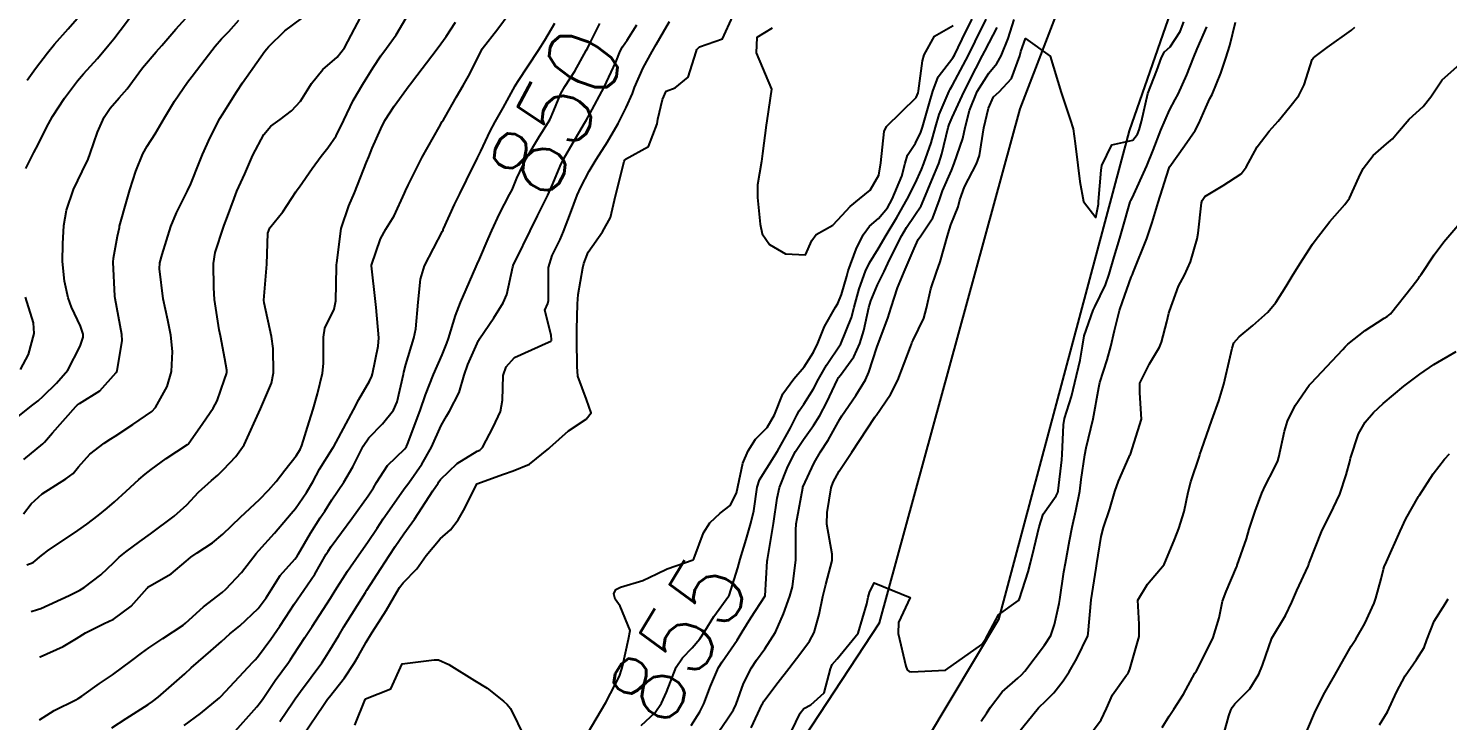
# Model space of a CAD drawing. Header units: metres. Extents: x 307586 to 320046, y 7427249 to 7434250.
# Drawn here: x 319139.6 to 319218, y 7427468.5 to 7427506.7 of the extents above; entities that cross this region are included whole.
import ezdxf
from ezdxf.enums import TextEntityAlignment as Align

# ---------------------------------------------------------------- set-up
doc = ezdxf.new("R2010")
doc.units = ezdxf.units.M
doc.header["$MEASUREMENT"] = 0
for name, color, linetype in [('Cotas', 45, 'Continuous'), ('Curvas de Nivel 1m', 11, 'Continuous'), ('Curvas de Nivel 5m', 15, 'Continuous'), ('Vias Secundárias', 230, 'Continuous')]:
    doc.layers.add(name, color=color, linetype=linetype)
doc.styles.add('Style-STANDARD', font='STANDARD.shx')

msp = doc.modelspace()

# ---------------------------------------------------------------- linework, layer by layer
at = {"layer": 'Curvas de Nivel 1m', "flags": 128}
for points, elevation in [([(319139.01, 7427485.25), (319139.762, 7427485.856), (319140.12, 7427486.14), (319140.411, 7427486.403), (319141.144, 7427487.117), (319141.765, 7427487.83), (319142.446, 7427489.158), (319142.609, 7427489.661), (319142.608, 7427489.818), (319142.457, 7427490.258), (319141.964, 7427491.323), (319141.777, 7427491.83), (319141.575, 7427492.745), (319141.471, 7427493.835), (319141.487, 7427494.809), (319141.548, 7427495.835), (319141.683, 7427496.686), (319142.075, 7427497.827), (319142.563, 7427498.81), (319142.888, 7427499.499), (319143.002, 7427499.816), (319143.408, 7427500.989), (319143.778, 7427501.808), (319144.099, 7427502.306), (319144.609, 7427502.887), (319145.039, 7427503.373), (319145.333, 7427503.793), (319145.884, 7427504.534), (319146.639, 7427505.42), (319146.953, 7427505.775), (319147.733, 7427506.687), (319148.672, 7427507.712)], 842), ([(319139.317, 7427479.893), (319139.744, 7427480.451), (319140.344, 7427480.996), (319141.664, 7427481.83), (319142.052, 7427482.13), (319142.363, 7427482.496), (319142.985, 7427483.202), (319143.773, 7427483.806), (319144.149, 7427484.038), (319144.387, 7427484.187), (319145.355, 7427484.829), (319146.401, 7427485.558), (319146.614, 7427485.777), (319147.257, 7427486.93), (319147.487, 7427487.764), (319147.538, 7427488.858), (319147.454, 7427489.765), (319147.282, 7427490.589), (319147.034, 7427491.772), (319146.834, 7427493.439), (319146.849, 7427493.775), (319146.968, 7427494.234), (319147.456, 7427495.766), (319147.768, 7427496.528), (319148.377, 7427497.753), (319148.557, 7427498.138), (319149.024, 7427499.29), (319149.207, 7427499.744), (319149.63, 7427500.692), (319150.158, 7427501.734), (319150.322, 7427502.008), (319150.604, 7427502.443), (319151.103, 7427503.236), (319151.412, 7427503.718), (319152.641, 7427505.463), (319152.748, 7427505.593), (319152.843, 7427505.698), (319153.754, 7427506.592), (319154.667, 7427507.265)], 844), ([(319139.333, 7427482.896), (319140.382, 7427483.764), (319140.428, 7427483.804), (319140.468, 7427483.849), (319140.924, 7427484.378), (319142.199, 7427485.823), (319142.301, 7427485.925), (319142.406, 7427486), (319143.526, 7427486.699), (319144.432, 7427487.71), (319144.472, 7427487.76), (319144.491, 7427487.799), (319144.769, 7427489.477), (319144.757, 7427489.797), (319144.468, 7427491.3), (319144.371, 7427491.801), (319144.356, 7427491.92), (319144.267, 7427493.802), (319144.281, 7427494.027), (319144.517, 7427495.232), (319144.611, 7427495.71), (319144.628, 7427495.799), (319145.052, 7427497.288), (319145.194, 7427497.794), (319145.516, 7427498.838), (319145.915, 7427499.787), (319146.153, 7427500.208), (319146.584, 7427500.899), (319147.103, 7427501.772), (319147.665, 7427502.706), (319148.371, 7427503.754), (319148.626, 7427504.085), (319149.35, 7427505.028), (319149.897, 7427505.737), (319150.245, 7427506.138), (319150.655, 7427506.552), (319151.206, 7427507.181)], 843), ([(319139.442, 7427498.984), (319139.888, 7427499.857), (319140.128, 7427500.304), (319140.587, 7427501.237), (319140.918, 7427501.845), (319141.584, 7427502.86), (319142.293, 7427503.825), (319142.627, 7427504.215), (319143.396, 7427505.051), (319144.038, 7427505.806), (319144.303, 7427506.148), (319144.655, 7427506.61), (319145.18, 7427507.28)], 841), ([(319139.733, 7427474.5), (319140.084, 7427474.603), (319140.271, 7427474.663), (319141.84, 7427475.388), (319142.281, 7427475.604), (319142.427, 7427475.673), (319142.67, 7427475.816), (319143.581, 7427476.52), (319144.304, 7427477.203), (319144.606, 7427477.5), (319144.973, 7427477.793), (319145.745, 7427478.36), (319146.323, 7427478.796), (319147.634, 7427479.76), (319148.339, 7427480.402), (319148.988, 7427481.102), (319149.7, 7427481.737), (319150.054, 7427482.036), (319150.362, 7427482.34), (319151.038, 7427483.055), (319151.497, 7427483.713), (319152.403, 7427485.7), (319153.007, 7427487.111), (319153.125, 7427487.693), (319153.106, 7427489.034), (319153.009, 7427489.694), (319152.608, 7427491.563), (319152.598, 7427491.699), (319152.732, 7427493.465), (319152.751, 7427493.698), (319152.809, 7427495.408), (319152.926, 7427495.696), (319153.64, 7427496.585), (319154.358, 7427497.682), (319154.435, 7427497.8), (319154.556, 7427497.966), (319155.258, 7427498.981), (319155.765, 7427499.668), (319156.127, 7427500.115), (319156.584, 7427500.79), (319157.007, 7427501.654), (319157.526, 7427502.73), (319158.062, 7427503.638), (319158.632, 7427504.561), (319159.053, 7427505.212), (319159.364, 7427505.623), (319159.902, 7427506.37), (319160.644, 7427507.61)], 846), ([(319140.193, 7427468.52), (319141.002, 7427469.036), (319142.21, 7427469.619), (319142.345, 7427469.685), (319142.542, 7427469.817), (319143.512, 7427470.515), (319144.225, 7427471.002), (319145.299, 7427471.789), (319145.831, 7427472.192), (319146.243, 7427472.485), (319147.009, 7427473.011), (319148.133, 7427473.752), (319148.264, 7427473.855), (319149.259, 7427474.754), (319150.281, 7427475.555), (319150.487, 7427475.727), (319151.352, 7427476.659), (319152.175, 7427477.702), (319152.315, 7427477.869), (319153.182, 7427478.834), (319153.896, 7427479.684), (319154.099, 7427479.918), (319154.338, 7427480.198), (319154.949, 7427481.072), (319155.298, 7427481.671), (319155.675, 7427482.355), (319156.381, 7427483.511), (319156.436, 7427483.605), (319156.47, 7427483.659), (319156.592, 7427483.864), (319157.535, 7427485.643), (319157.831, 7427486.219), (319158.427, 7427487.228), (319158.563, 7427487.496), (319158.602, 7427487.628), (319158.906, 7427489.168), (319158.942, 7427489.625), (319158.802, 7427491.294), (319158.766, 7427491.627), (319158.533, 7427493.599), (319158.536, 7427493.63), (319159.041, 7427495.101), (319159.327, 7427495.622), (319159.787, 7427496.364), (319160.36, 7427497.612), (319160.417, 7427497.749), (319160.557, 7427498.056), (319161.342, 7427499.598), (319162.268, 7427501.263), (319162.45, 7427501.582), (319162.511, 7427501.665), (319162.596, 7427501.798), (319163.24, 7427502.947), (319163.607, 7427503.57), (319163.977, 7427504.219), (319164.624, 7427505.56), (319164.643, 7427505.59), (319165.514, 7427506.697), (319166.134, 7427507.545)], 848), ([(319154.768, 7427467.671), (319155.884, 7427469.33), (319156.108, 7427469.652), (319156.214, 7427469.788), (319157.041, 7427470.825), (319157.584, 7427471.636), (319157.819, 7427472.054), (319158.251, 7427472.808), (319158.564, 7427473.321), (319158.754, 7427473.625), (319159.341, 7427474.55), (319159.958, 7427475.613), (319160.078, 7427475.82), (319160.29, 7427476.079), (319161.051, 7427476.85), (319161.551, 7427477.591), (319162.322, 7427478.506), (319162.895, 7427479.007), (319163.333, 7427479.57), (319163.696, 7427480.209), (319164.353, 7427481.56), (319165.825, 7427482.081), (319166.364, 7427482.272), (319167.261, 7427482.635), (319168.341, 7427483.511), (319168.383, 7427483.554), (319169.415, 7427484.478), (319170.399, 7427485.133), (319170.666, 7427485.486), (319170.414, 7427486.209), (319169.927, 7427487.495), (319169.889, 7427488.044), (319169.88, 7427489.496), (319169.875, 7427490.08), (319169.917, 7427491.496), (319169.954, 7427492.022), (319170.208, 7427493.493), (319170.274, 7427493.724), (319170.512, 7427494.354), (319171.304, 7427495.478), (319171.74, 7427496.267), (319172.006, 7427497.468), (319172.486, 7427499.375), (319172.529, 7427499.461), (319172.574, 7427499.502), (319173.837, 7427500.195), (319174.313, 7427501.443), (319174.35, 7427501.698), (319174.617, 7427502.8), (319174.814, 7427503.245), (319175.307, 7427503.433), (319176.028, 7427504.027), (319176.469, 7427505.422), (319176.512, 7427505.555), (319176.647, 7427505.708), (319177.916, 7427506.139), (319178.49, 7427507.393)], 853), ([(319170.469, 7427467.759), (319171.473, 7427469.471), (319172.228, 7427470.923), (319172.368, 7427471.322), (319172.395, 7427471.458), (319172.741, 7427472.97), (319172.825, 7427473.454), (319172.276, 7427474.8), (319171.996, 7427475.18), (319171.916, 7427475.466), (319172.033, 7427475.717), (319172.289, 7427475.835), (319173.528, 7427476.214), (319174.3, 7427476.583), (319174.873, 7427476.863), (319176.312, 7427477.361), (319176.333, 7427477.389), (319176.341, 7427477.41), (319176.881, 7427478.851), (319177.218, 7427479.401), (319177.798, 7427479.938), (319178.347, 7427480.361), (319178.704, 7427481.04), (319178.772, 7427481.386), (319179.056, 7427482.704), (319179.339, 7427483.38), (319179.748, 7427484.018), (319180.396, 7427484.671), (319180.789, 7427485.364), (319181.257, 7427486.521), (319181.863, 7427487.349), (319182.44, 7427488.019), (319182.957, 7427488.825), (319183.192, 7427489.333), (319183.551, 7427490.245), (319184.167, 7427491.323), (319184.287, 7427491.52), (319184.49, 7427492.025), (319184.789, 7427493.029), (319184.87, 7427493.316), (319185.308, 7427494.519), (319185.693, 7427495.308), (319186.041, 7427495.794), (319186.537, 7427496.215), (319187.032, 7427496.806), (319187.302, 7427497.289), (319187.835, 7427498.55), (319188.008, 7427499.278), (319188.137, 7427499.72), (319188.589, 7427500.373), (319188.883, 7427500.983), (319188.963, 7427501.266), (319189.332, 7427502.547), (319189.539, 7427503.261), (319189.836, 7427504.053), (319190.641, 7427505.1), (319190.74, 7427505.249), (319191.359, 7427506.543), (319191.722, 7427507.234)], 854), ([(319177.718, 7427467.875), (319178.205, 7427468.576), (319178.526, 7427469.071), (319178.671, 7427469.385), (319179.092, 7427470.513), (319179.531, 7427471.377), (319179.806, 7427471.816), (319180.254, 7427472.441), (319180.843, 7427473.361), (319181.294, 7427474.376), (319181.645, 7427475.35), (319181.784, 7427475.854), (319181.972, 7427477.345), (319181.971, 7427478.987), (319181.995, 7427479.345), (319182.045, 7427479.637), (319182.354, 7427481.34), (319182.363, 7427481.369), (319182.989, 7427482.722), (319183.344, 7427483.33), (319183.756, 7427483.96), (319184.401, 7427485.127), (319184.519, 7427485.319), (319185.289, 7427486.442), (319185.817, 7427487.306), (319186.016, 7427487.726), (319186.451, 7427489.079), (319186.521, 7427489.299), (319187.053, 7427490.713), (319187.242, 7427491.289), (319187.597, 7427492.387), (319187.959, 7427493.278), (319188.516, 7427494.563), (319188.738, 7427495.051), (319188.886, 7427495.266), (319189.544, 7427496.254), (319189.913, 7427497.256), (319190.074, 7427497.739), (319190.569, 7427498.877), (319190.728, 7427499.248), (319191.201, 7427500.634), (319191.331, 7427501.239), (319191.562, 7427502.186), (319191.99, 7427503.229), (319192.633, 7427504.254), (319193.073, 7427504.781), (319193.321, 7427505.213), (319193.707, 7427506.16), (319194.039, 7427507.206)], 857), ([(319140.213, 7427471.98), (319140.235, 7427471.987), (319141.513, 7427472.562), (319142.251, 7427473.004), (319142.749, 7427473.321), (319143.701, 7427473.806), (319144.089, 7427473.978), (319144.266, 7427474.065), (319145.272, 7427474.791), (319146.145, 7427475.781), (319146.208, 7427475.857), (319146.285, 7427475.906), (319147.482, 7427476.575), (319148.306, 7427477.273), (319148.553, 7427477.504), (319148.907, 7427477.744), (319149.763, 7427478.291), (319150.323, 7427478.771), (319151.303, 7427479.715), (319152.343, 7427480.689), (319152.847, 7427481.196), (319153.268, 7427481.691), (319153.743, 7427482.306), (319154.374, 7427483.097), (319154.602, 7427483.455), (319154.693, 7427483.677), (319155.09, 7427484.979), (319155.31, 7427485.671), (319155.562, 7427486.522), (319155.839, 7427487.666), (319155.892, 7427488.212), (319155.885, 7427489.666), (319155.96, 7427490.163), (319156.468, 7427491.207), (319156.562, 7427491.659), (319156.608, 7427493.552), (319156.608, 7427493.658), (319156.618, 7427493.772), (319156.864, 7427495.655), (319157.278, 7427496.913), (319157.604, 7427497.644), (319158.265, 7427499.329), (319158.384, 7427499.633), (319158.578, 7427500.094), (319159.049, 7427501.165), (319159.274, 7427501.623), (319159.795, 7427502.428), (319160.622, 7427503.568), (319160.641, 7427503.592), (319160.655, 7427503.61), (319160.741, 7427503.725), (319162.165, 7427505.587), (319162.367, 7427505.864), (319162.653, 7427506.271), (319163.18, 7427507.06)], 847), ([(319144.196, 7427468.078), (319144.991, 7427468.579), (319146.209, 7427469.368), (319146.451, 7427469.527), (319146.762, 7427469.765), (319148.226, 7427471.047), (319148.587, 7427471.389), (319148.977, 7427471.743), (319149.66, 7427472.318), (319150.249, 7427472.835), (319150.72, 7427473.259), (319151.257, 7427473.715), (319152.273, 7427474.672), (319152.728, 7427475.246), (319152.991, 7427475.693), (319153.501, 7427476.482), (319154.309, 7427477.396), (319154.438, 7427477.552), (319154.511, 7427477.678), (319155.163, 7427478.833), (319155.705, 7427479.666), (319155.953, 7427480.047), (319156.343, 7427480.665), (319157.003, 7427481.65), (319157.509, 7427482.5), (319158.071, 7427483.635), (319158.388, 7427484.098), (319159.149, 7427484.869), (319159.746, 7427485.617), (319159.948, 7427486.077), (319160.299, 7427487.611), (319160.321, 7427487.724), (319160.438, 7427488.142), (319160.868, 7427489.604), (319160.981, 7427490.125), (319161.111, 7427491.6), (319161.236, 7427492.855), (319161.466, 7427493.596), (319162.455, 7427495.514), (319162.492, 7427495.58), (319162.502, 7427495.602), (319162.524, 7427495.648), (319163.13, 7427496.988), (319163.408, 7427497.571), (319163.785, 7427498.343), (319164.389, 7427499.562), (319164.452, 7427499.684), (319164.577, 7427499.946), (319165.092, 7427501.051), (319165.362, 7427501.552), (319165.814, 7427502.339), (319166.473, 7427503.542), (319166.529, 7427503.636), (319166.625, 7427503.795), (319167.755, 7427505.523), (319168.103, 7427506.067), (319168.666, 7427507.017)], 849), ([(319150.865, 7427467.72), (319152.208, 7427469.222), (319152.413, 7427469.495), (319152.548, 7427469.697), (319153.224, 7427470.689), (319153.948, 7427471.683), (319154.069, 7427471.848), (319154.239, 7427472.105), (319154.864, 7427473.06), (319155.259, 7427473.665), (319156.279, 7427475.244), (319156.536, 7427475.656), (319157.211, 7427476.735), (319157.834, 7427477.637), (319158.32, 7427478.32), (319158.849, 7427479.103), (319159.19, 7427479.621), (319159.654, 7427480.303), (319160.35, 7427481.28), (319160.592, 7427481.606), (319161.325, 7427482.64), (319161.85, 7427483.588), (319162.395, 7427484.769), (319162.677, 7427485.3), (319162.854, 7427485.575), (319163.382, 7427486.607), (319163.663, 7427487.568), (319163.85, 7427488.155), (319164.452, 7427489.475), (319164.482, 7427489.53), (319164.502, 7427489.56), (319165.287, 7427490.73), (319165.813, 7427491.547), (319166.004, 7427492.021), (319166.337, 7427493.542), (319166.379, 7427493.666), (319166.507, 7427493.923), (319167.293, 7427495.528), (319167.701, 7427496.357), (319168.281, 7427497.514), (319168.559, 7427498.139), (319168.96, 7427499.115), (319169.146, 7427499.504), (319169.668, 7427500.414), (319170.298, 7427501.493), (319170.41, 7427501.678), (319170.601, 7427502.005), (319171.383, 7427503.479), (319172.025, 7427504.858), (319172.281, 7427505.465), (319172.407, 7427505.703), (319172.652, 7427506.065), (319173.197, 7427506.923)], 851), ([(319153.474, 7427468.414), (319154.211, 7427469.515), (319154.324, 7427469.678), (319154.614, 7427470.071), (319155.786, 7427471.657), (319155.967, 7427471.924), (319156.244, 7427472.356), (319156.73, 7427473.171), (319157.008, 7427473.643), (319158.199, 7427475.548), (319158.25, 7427475.63), (319158.263, 7427475.651), (319158.284, 7427475.682), (319159.056, 7427476.868), (319159.532, 7427477.618), (319159.837, 7427478.095), (319160.325, 7427478.786), (319160.908, 7427479.601), (319161.933, 7427481.17), (319162.212, 7427481.582), (319162.266, 7427481.669), (319162.356, 7427481.789), (319163.265, 7427482.676), (319164.38, 7427483.35), (319164.52, 7427483.42), (319164.671, 7427483.557), (319165.254, 7427484.692), (319165.658, 7427485.547), (319165.773, 7427486.186), (319165.806, 7427487.546), (319165.971, 7427488.011), (319166.443, 7427488.531), (319168.315, 7427489.375), (319168.452, 7427489.435), (319168.479, 7427489.483), (319168.481, 7427489.51), (319168.456, 7427489.769), (319168.112, 7427491.158), (319168.271, 7427491.513), (319168.31, 7427491.677), (319168.311, 7427493.513), (319168.51, 7427494.169), (319168.967, 7427495.057), (319169.149, 7427495.504), (319169.529, 7427496.509), (319169.901, 7427497.497), (319170.098, 7427497.954), (319170.566, 7427498.827), (319170.955, 7427499.484), (319171.573, 7427500.46), (319172.169, 7427501.466), (319172.612, 7427502.349), (319172.946, 7427503.131), (319173.07, 7427503.456), (319173.549, 7427504.536), (319174.045, 7427505.446), (319174.259, 7427505.834), (319174.659, 7427506.54), (319175.004, 7427507.101)], 852), ([(319176.201, 7427468.201), (319176.667, 7427468.947), (319176.893, 7427469.403), (319177.254, 7427470.368), (319177.703, 7427471.395), (319177.911, 7427471.72), (319178.245, 7427472.189), (319178.727, 7427472.917), (319179.017, 7427473.382), (319179.497, 7427474.152), (319180.283, 7427475.37), (319180.401, 7427477.28), (319180.406, 7427477.369), (319180.42, 7427477.474), (319180.746, 7427479.364), (319180.949, 7427480.766), (319181.081, 7427481.359), (319181.534, 7427482.512), (319181.962, 7427483.346), (319182.39, 7427484.01), (319182.952, 7427484.78), (319183.297, 7427485.331), (319183.682, 7427486.06), (319184.279, 7427487.322), (319184.332, 7427487.423), (319184.435, 7427487.561), (319185.183, 7427488.576), (319185.516, 7427489.309), (319185.737, 7427490.034), (319186.016, 7427491.305), (319186.121, 7427491.67), (319186.495, 7427492.545), (319186.849, 7427493.295), (319187.143, 7427493.924), (319187.836, 7427495.28), (319188.089, 7427495.717), (319188.54, 7427496.399), (319188.889, 7427496.925), (319189.049, 7427497.265), (319189.485, 7427498.339), (319189.871, 7427499.257), (319190.046, 7427499.79), (319190.393, 7427501.252), (319190.444, 7427501.413), (319190.608, 7427501.803), (319191.27, 7427503.24), (319191.914, 7427504.509), (319192.289, 7427505.225), (319192.407, 7427505.464), (319192.654, 7427505.927), (319193.104, 7427506.778)], 856), ([(319179.512, 7427468.065), (319180.12, 7427469.371), (319180.15, 7427469.434), (319180.216, 7427469.547), (319181.001, 7427470.589), (319181.591, 7427471.35), (319182.252, 7427472.209), (319182.726, 7427472.868), (319182.979, 7427473.333), (319183.273, 7427474.33), (319183.469, 7427475.328), (319183.633, 7427475.987), (319183.979, 7427477.323), (319183.977, 7427477.662), (319183.688, 7427479.326), (319183.704, 7427479.964), (319183.93, 7427481.324), (319184.039, 7427481.651), (319184.372, 7427482.256), (319185.067, 7427483.31), (319186.343, 7427485.242), (319186.384, 7427485.3), (319186.403, 7427485.329), (319187.21, 7427486.499), (319187.612, 7427487.282), (319188.303, 7427489.124), (319188.359, 7427489.271), (319188.387, 7427489.338), (319188.456, 7427489.491), (319189.038, 7427490.701), (319189.2, 7427491.263), (319189.427, 7427492.328), (319189.74, 7427493.258), (319189.947, 7427493.817), (319190.354, 7427495.252), (319190.388, 7427495.388), (319190.532, 7427495.859), (319190.938, 7427496.853), (319191.03, 7427497.243), (319191.286, 7427497.964), (319191.95, 7427499.229), (319192.113, 7427499.694), (319192.367, 7427501.224), (319192.614, 7427502.31), (319192.895, 7427502.943), (319193.199, 7427503.214), (319193.881, 7427503.956), (319194.349, 7427505.203), (319194.401, 7427505.448), (319194.657, 7427506.158), (319196.024, 7427505.186), (319196.623, 7427503.18), (319197.119, 7427501.683), (319197.289, 7427501.17), (319197.402, 7427500.357), (319197.558, 7427499.165), (319197.668, 7427498.268), (319197.87, 7427497.16), (319198.54, 7427496.28), (319198.684, 7427497.016), (319198.694, 7427497.149), (319198.835, 7427498.883), (319198.871, 7427499.147), (319199.437, 7427500.295), (319200.594, 7427500.549), (319200.844, 7427500.882), (319200.938, 7427501.125), (319201.07, 7427501.585), (319201.422, 7427503.118), (319201.918, 7427504.393), (319202.164, 7427505.107), (319202.334, 7427505.418), (319202.652, 7427505.706), (319203.209, 7427506.55), (319203.402, 7427507.093)], 858), ([(319180.663, 7427506.728), (319179.822, 7427506.212), (319179.789, 7427505.379), (319180.623, 7427503.37), (319180.372, 7427501.606), (319180.344, 7427501.373), (319180.137, 7427499.817), (319180.07, 7427499.375), (319179.863, 7427498.074), (319179.851, 7427497.377), (319179.996, 7427495.91), (319180.123, 7427495.374), (319180.517, 7427494.78), (319181.41, 7427494.255), (319182.512, 7427494.207), (319182.859, 7427494.997), (319183.092, 7427495.334), (319184.016, 7427495.84), (319184.539, 7427496.409), (319184.98, 7427496.882), (319185.484, 7427497.311), (319186.075, 7427497.788), (319186.566, 7427498.619), (319186.673, 7427499.298), (319186.863, 7427501.032), (319186.987, 7427501.294), (319188.619, 7427502.91), (319188.728, 7427503.163), (319188.75, 7427503.269), (319188.977, 7427504.929), (319189.057, 7427505.266), (319189.632, 7427506.287), (319190.667, 7427506.885)], 853), ([(319181.485, 7427467.351), (319182.208, 7427468.882), (319182.414, 7427469.135), (319182.808, 7427469.334), (319183.537, 7427470.013), (319183.891, 7427471.324), (319183.99, 7427471.578), (319184.249, 7427471.891), (319185.421, 7427473.303), (319185.899, 7427474.915), (319185.973, 7427475.295), (319186.04, 7427475.54), (319186.295, 7427476.08), (319188.283, 7427475.27), (319187.654, 7427473.891), (319187.632, 7427473.276), (319188.045, 7427471.472), (319188.128, 7427471.271), (319188.242, 7427471.183), (319188.344, 7427471.167), (319190.243, 7427471.25), (319192.257, 7427472.67), (319192.472, 7427473.006), (319192.573, 7427473.217), (319193.175, 7427474.31), (319194.282, 7427475.102), (319194.334, 7427475.199), (319194.805, 7427476.693), (319194.938, 7427477.191), (319195.148, 7427478.014), (319195.406, 7427479.184), (319195.64, 7427479.884), (319196.359, 7427480.891), (319196.45, 7427481.08), (319196.467, 7427481.169), (319196.661, 7427482.887), (319196.68, 7427483.167), (319196.75, 7427484.816), (319196.816, 7427485.166), (319197.202, 7427486.381), (319197.391, 7427487.16), (319197.683, 7427488.395), (319197.804, 7427489.16), (319197.894, 7427489.726), (319198.397, 7427491.151), (319198.485, 7427491.327), (319199.082, 7427492.559), (319199.285, 7427493.142), (319199.553, 7427494.099), (319199.868, 7427495.137), (319200.013, 7427495.653), (319200.45, 7427497.131), (319200.482, 7427497.202), (319200.555, 7427497.342), (319201.364, 7427499.118), (319201.711, 7427499.988), (319202.138, 7427501.107), (319202.614, 7427502.207), (319202.926, 7427502.791), (319203.091, 7427503.095), (319203.575, 7427504.149), (319203.933, 7427505.087), (319204.137, 7427505.598), (319204.669, 7427506.81)], 859), ([(319194.198, 7427467.726), (319195.375, 7427469.183), (319195.807, 7427469.588), (319196.225, 7427470.006), (319196.742, 7427470.659), (319197.063, 7427471.162), (319197.5, 7427471.908), (319198.094, 7427473.152), (319198.125, 7427473.29), (319198.283, 7427475.15), (319198.561, 7427476.896), (319198.604, 7427477.147), (319198.836, 7427478.637), (319198.964, 7427479.144), (319199.31, 7427480.179), (319199.596, 7427481.138), (319199.801, 7427481.703), (319200.382, 7427483.048), (319200.42, 7427483.129), (319200.457, 7427483.202), (319201.067, 7427485.12), (319200.973, 7427486.574), (319200.976, 7427487.122), (319201.516, 7427488.186), (319202.06, 7427489.106), (319202.179, 7427489.382), (319202.474, 7427490.499), (319202.586, 7427490.994), (319202.613, 7427491.099), (319203.115, 7427492.476), (319203.449, 7427493.091), (319203.772, 7427493.825), (319204.135, 7427495.084), (319204.202, 7427495.409), (319204.379, 7427497.082), (319204.417, 7427497.219), (319204.557, 7427497.44), (319205.585, 7427498.047), (319206.569, 7427498.689), (319206.842, 7427499.056), (319207.452, 7427500.185), (319208.125, 7427501.037), (319208.609, 7427501.589), (319209.259, 7427502.381), (319209.758, 7427503.019), (319210.051, 7427503.594), (319210.5, 7427505.012), (319210.566, 7427505.099), (319210.654, 7427505.167), (319211.329, 7427505.669), (319212.669, 7427506.633), (319212.854, 7427506.795)], 861), ([(319198.198, 7427467.647), (319198.835, 7427468.516), (319199.126, 7427469.141), (319199.472, 7427469.89), (319200.241, 7427470.975), (319200.31, 7427471.061), (319200.352, 7427471.128), (319200.423, 7427471.305), (319200.933, 7427473.12), (319200.946, 7427473.796), (319200.873, 7427475.121), (319201.395, 7427476.015), (319202.313, 7427477.1), (319202.908, 7427478.513), (319203.136, 7427479.092), (319203.417, 7427480.019), (319203.649, 7427481.087), (319203.796, 7427481.658), (319204.268, 7427483.081), (319204.298, 7427483.167), (319204.386, 7427483.425), (319204.959, 7427485.072), (319205.341, 7427486.144), (319205.613, 7427487.062), (319205.969, 7427488.578), (319206.071, 7427489.056), (319206.174, 7427489.337), (319206.462, 7427489.68), (319207.218, 7427490.302), (319208.052, 7427491.036), (319208.488, 7427491.576), (319209.054, 7427492.468), (319209.389, 7427493.021), (319209.811, 7427493.716), (319210.521, 7427494.8), (319210.668, 7427495.008), (319211.475, 7427496.059), (319212.304, 7427496.984), (319212.557, 7427497.346), (319213.068, 7427498.474), (319213.313, 7427498.973), (319213.855, 7427499.696), (319214.594, 7427500.335), (319214.926, 7427500.628), (319215.202, 7427500.954), (319215.857, 7427501.701), (319216.618, 7427502.409), (319217.043, 7427502.934), (319217.682, 7427503.879), (319218.65, 7427504.739)], 862), ([(319202.203, 7427468.095), (319202.599, 7427468.707), (319202.849, 7427469.094), (319203.382, 7427469.932), (319204.019, 7427471.082), (319204.099, 7427471.227), (319204.247, 7427471.489), (319205.03, 7427473.068), (319205.362, 7427474.152), (319205.534, 7427475.061), (319205.738, 7427475.612), (319206.311, 7427476.941), (319206.342, 7427477.021), (319206.353, 7427477.05), (319206.858, 7427478.514), (319207.021, 7427479.043), (319207.337, 7427480.051), (319207.721, 7427481.036), (319207.925, 7427481.477), (319208.376, 7427482.37), (319208.592, 7427482.816), (319208.66, 7427483.027), (319208.959, 7427484.463), (319209.133, 7427485.023), (319209.56, 7427485.874), (319210.324, 7427487.011), (319210.376, 7427487.068), (319210.434, 7427487.124), (319212.184, 7427488.984), (319212.315, 7427489.123), (319212.457, 7427489.264), (319213.412, 7427490.028), (319214.479, 7427490.706), (319214.636, 7427490.802), (319214.817, 7427490.955), (319216.016, 7427492.455), (319216.376, 7427492.932), (319216.429, 7427493.007), (319216.506, 7427493.131), (319217.238, 7427494.213), (319217.775, 7427494.921), (319218.542, 7427495.825)], 863), ([(319139.156, 7427487.863), (319139.59, 7427488.71), (319139.907, 7427489.855), (319139.865, 7427490.45), (319139.429, 7427491.86)], 841), ([(319205.425, 7427467.062), (319205.883, 7427468.728), (319205.994, 7427469.053), (319206.067, 7427469.2), (319206.218, 7427469.39), (319207.044, 7427470.228), (319207.54, 7427471.037), (319207.749, 7427471.534), (319208.263, 7427473.03), (319209.025, 7427474.273), (319209.378, 7427475.019), (319209.647, 7427475.662), (319210.271, 7427477.01), (319210.283, 7427477.04), (319210.314, 7427477.137), (319211.053, 7427478.999), (319211.489, 7427479.85), (319212.027, 7427480.985), (319212.374, 7427482.047), (319212.567, 7427482.793), (319212.617, 7427482.978), (319213.061, 7427484.308), (319213.426, 7427484.97), (319213.882, 7427485.494), (319214.419, 7427486), (319215.563, 7427486.943), (319216.44, 7427487.619), (319217.218, 7427488.15), (319218.452, 7427488.866)], 864), ([(319214.206, 7427468.239), (319214.652, 7427468.953), (319215.144, 7427470.032), (319215.624, 7427470.939), (319216.252, 7427471.85), (319216.677, 7427472.507), (319216.83, 7427472.924), (319217.224, 7427473.97), (319217.832, 7427474.915), (319218.006, 7427475.194)], 866), ([(319157.618, 7427468.216), (319158.18, 7427469.63), (319158.19, 7427469.653), (319158.213, 7427469.672), (319159.611, 7427470.224), (319160.233, 7427471.61), (319162.001, 7427471.819), (319162.237, 7427471.827), (319162.804, 7427471.574), (319164.224, 7427470.694), (319164.927, 7427470.257), (319165.82, 7427469.536), (319166.03, 7427469.352), (319166.209, 7427469.132), (319167.012, 7427467.522)], 854)]:
    msp.add_lwpolyline(points, dxfattribs=dict(at, elevation=elevation))
at = {"layer": 'Curvas de Nivel 5m', "flags": 128}
for points, elevation in [([(319139.494, 7427477.079), (319139.848, 7427477.208), (319140.309, 7427477.585), (319140.452, 7427477.707), (319140.647, 7427477.845), (319142.325, 7427478.98), (319142.815, 7427479.328), (319143.446, 7427479.809), (319143.936, 7427480.205), (319144.341, 7427480.562), (319144.988, 7427481.152), (319145.684, 7427481.787), (319146.044, 7427482.096), (319146.361, 7427482.346), (319147.19, 7427482.949), (319148.382, 7427483.72), (319148.399, 7427483.734), (319148.414, 7427483.75), (319149.227, 7427484.91), (319149.801, 7427485.736), (319150.006, 7427486.137), (319150.427, 7427487.316), (319150.529, 7427487.631), (319150.547, 7427487.728), (319150.55, 7427487.844), (319150.44, 7427488.458), (319150.196, 7427489.733), (319150.129, 7427490.06), (319149.87, 7427491.736), (319149.831, 7427492.388), (319149.819, 7427493.737), (319149.905, 7427494.34), (319150.357, 7427495.732), (319150.405, 7427495.851), (319150.53, 7427496.188), (319150.944, 7427497.328), (319151.107, 7427497.722), (319151.541, 7427498.694), (319151.991, 7427499.709), (319152.584, 7427500.85), (319152.97, 7427501.316), (319153.486, 7427501.691), (319154.124, 7427502.161), (319154.608, 7427502.698), (319154.994, 7427503.299), (319155.215, 7427503.674), (319155.841, 7427504.458), (319156.638, 7427505.131), (319157.05, 7427505.654), (319157.598, 7427506.706), (319158.094, 7427507.639)], 845), ([(319139.525, 7427503.861), (319139.981, 7427504.505), (319140.638, 7427505.365), (319141.036, 7427505.844), (319141.786, 7427506.703), (319142.671, 7427507.711)], 840), ([(319173.441, 7427468.207), (319174.208, 7427468.921), (319174.556, 7427469.435), (319174.832, 7427470.044), (319175.361, 7427471.423), (319175.712, 7427471.947), (319176.249, 7427472.498), (319176.675, 7427472.987), (319176.944, 7427473.403), (319177.443, 7427474.227), (319178.283, 7427475.362), (319178.295, 7427475.378), (319178.78, 7427476.911), (319178.909, 7427477.384), (319179.226, 7427478.479), (319179.496, 7427479.378), (319179.659, 7427480.061), (319179.847, 7427481.375), (319179.963, 7427481.778), (319180.373, 7427482.422), (319180.957, 7427483.361), (319181.686, 7427484.641), (319182.036, 7427485.345), (319182.161, 7427485.589), (319182.412, 7427485.96), (319182.952, 7427486.807), (319183.224, 7427487.332), (319183.66, 7427488.108), (319184.453, 7427489.299), (319185.045, 7427490.744), (319185.205, 7427491.313), (319185.474, 7427492.329), (319185.825, 7427493.307), (319186.038, 7427493.774), (319186.515, 7427494.547), (319186.969, 7427495.293), (319187.557, 7427496.265), (319188.127, 7427497.276), (319188.562, 7427498.159), (319188.907, 7427498.929), (319189.049, 7427499.265), (319189.451, 7427500.401), (319189.682, 7427501.259), (319189.901, 7427501.966), (319190.449, 7427503.252), (319190.508, 7427503.368), (319190.626, 7427503.579), (319191.508, 7427505.237), (319191.884, 7427506.002), (319192.491, 7427507.223)], 855), ([(319148.197, 7427468.204), (319149.091, 7427468.854), (319150.15, 7427469.731), (319150.182, 7427469.761), (319150.214, 7427469.793), (319151.981, 7427471.704), (319152.11, 7427471.827), (319152.237, 7427471.967), (319152.98, 7427472.964), (319153.469, 7427473.688), (319153.784, 7427474.168), (319154.275, 7427474.913), (319154.799, 7427475.675), (319155.402, 7427476.563), (319156.038, 7427477.663), (319156.14, 7427477.836), (319156.317, 7427478.096), (319157.454, 7427479.643), (319158.346, 7427480.889), (319158.647, 7427481.33), (319158.822, 7427481.625), (319159.421, 7427482.566), (319160.381, 7427483.495), (319160.437, 7427483.555), (319160.463, 7427483.609), (319160.527, 7427483.751), (319161.23, 7427485.598), (319161.529, 7427486.48), (319161.968, 7427487.587), (319162.444, 7427488.676), (319162.708, 7427489.32), (319162.794, 7427489.577), (319163.179, 7427490.859), (319163.458, 7427491.57), (319163.761, 7427492.29), (319164.318, 7427493.562), (319164.377, 7427493.688), (319164.507, 7427493.971), (319164.98, 7427495.094), (319165.177, 7427495.553), (319165.604, 7427496.483), (319166.168, 7427497.544), (319166.299, 7427497.799), (319166.562, 7427498.44), (319167.082, 7427499.532), (319167.823, 7427500.76), (319168.298, 7427501.514), (319168.403, 7427501.706), (319168.603, 7427502.177), (319168.998, 7427503.126), (319169.213, 7427503.504), (319169.767, 7427504.363), (319170.395, 7427505.492), (319170.482, 7427505.655), (319170.65, 7427505.989), (319171.155, 7427506.994)], 850), ([(319192.205, 7427468.441), (319192.523, 7427468.904), (319192.722, 7427469.215), (319193.374, 7427470.06), (319194.237, 7427470.823), (319194.443, 7427470.994), (319194.623, 7427471.194), (319195.709, 7427472.63), (319196.055, 7427473.173), (319196.269, 7427473.776), (319196.513, 7427474.936), (319196.552, 7427475.167), (319196.782, 7427476.689), (319196.867, 7427477.164), (319197.084, 7427478.404), (319197.234, 7427479.161), (319197.446, 7427480.059), (319197.654, 7427481.157), (319197.741, 7427481.784), (319197.941, 7427483.154), (319198.005, 7427483.536), (319198.403, 7427485.15), (319198.704, 7427486.872), (319198.768, 7427487.147), (319199.18, 7427488.408), (319199.38, 7427489.141), (319199.579, 7427490.026), (319199.859, 7427491.136), (319200.015, 7427491.607), (319200.501, 7427492.968), (319200.561, 7427493.129), (319200.601, 7427493.226), (319201.363, 7427495.117), (319201.655, 7427495.994), (319201.981, 7427497.109), (319202.572, 7427498.97), (319202.608, 7427499.065), (319202.632, 7427499.099), (319203.441, 7427500.241), (319204.029, 7427501.086), (319204.232, 7427501.458), (319204.616, 7427502.356), (319204.846, 7427502.853), (319204.964, 7427503.077), (319205.457, 7427504.249), (319205.73, 7427505.069), (319205.951, 7427505.769), (319206.263, 7427507.064)], 860), ([(319210.202, 7427467.878), (319210.678, 7427469.003), (319211.195, 7427470.029), (319211.741, 7427470.988), (319212.252, 7427471.902), (319212.652, 7427472.583), (319212.907, 7427472.974), (319213.402, 7427473.838), (319213.916, 7427474.964), (319214.014, 7427475.236), (319214.303, 7427476.304), (319214.434, 7427476.835), (319214.478, 7427476.958), (319214.603, 7427477.243), (319215.352, 7427478.945), (319215.665, 7427479.619), (319216.362, 7427480.85), (319216.396, 7427480.897), (319216.416, 7427480.929), (319217.182, 7427482.114), (319217.805, 7427482.916), (319218.082, 7427483.218)], 865)]:
    msp.add_lwpolyline(points, dxfattribs=dict(at, elevation=elevation))
at = {"layer": 'Vias Secundárias'}
for points in [[(319150.81, 7427400.157), (319153.937, 7427417.088), (319157.052, 7427424.304), (319164.748, 7427438.789), (319174.568, 7427455.557), (319186.59, 7427473.88), (319194.365, 7427502.284), (319209.552, 7427541.764), (319212.279, 7427559.932), (319204.629, 7427564.596), (319188.738, 7427573.11), (319172.448, 7427583.104), (319161.042, 7427591.621), (319155.442, 7427597.311), (319152.407, 7427616.749), (319154.198, 7427628.849)], [(319150.81, 7427400.157), (319153.937, 7427417.088), (319157.052, 7427424.304), (319164.748, 7427438.789), (319174.568, 7427455.557), (319186.59, 7427473.88), (319194.365, 7427502.284), (319209.552, 7427541.764), (319212.279, 7427559.932), (319204.629, 7427564.596), (319188.738, 7427573.11), (319172.448, 7427583.104), (319161.042, 7427591.621), (319155.442, 7427597.311), (319152.407, 7427616.749), (319154.198, 7427628.849)], [(319157.069, 7427628.311), (319155.352, 7427616.716), (319157.072, 7427603.04), (319163.203, 7427593.65), (319174.088, 7427585.522), (319190.191, 7427575.643), (319205.947, 7427567.201), (319217.066, 7427561.272), (319213.661, 7427539.215), (319200.386, 7427501.061), (319193.176, 7427474.054), (319179.9, 7427451.858), (319169.925, 7427436.223), (319162.759, 7427422.014), (319159.317, 7427415.746), (319157.061, 7427406.59), (319156.726, 7427398.558), (319157.55, 7427393.147), (319161.815, 7427385.632)], [(319157.069, 7427628.311), (319155.352, 7427616.716), (319157.072, 7427603.04), (319163.203, 7427593.65), (319174.088, 7427585.522), (319190.191, 7427575.643), (319205.947, 7427567.201), (319217.066, 7427561.272), (319213.661, 7427539.215), (319200.386, 7427501.061), (319193.176, 7427474.054), (319179.9, 7427451.858), (319169.925, 7427436.223), (319162.759, 7427422.014), (319159.317, 7427415.746), (319157.061, 7427406.59), (319156.726, 7427398.558), (319157.55, 7427393.147), (319161.815, 7427385.632)]]:
    msp.add_lwpolyline(points, dxfattribs=at)

# ---------------------------------------------------------------- texts
at = {"layer": 'Cotas', "style": 'Style-STANDARD'}
for s, rotation, p in [('850', 61.74397, (319168.758, 7427502.125, 850)), ('855', 58.6175, (319175.495, 7427472.953, 855))]:
    msp.add_text(s, height=4, rotation=rotation, dxfattribs=at).set_placement(p, align=Align.MIDDLE_CENTER)

doc.saveas('drawing.dxf')
